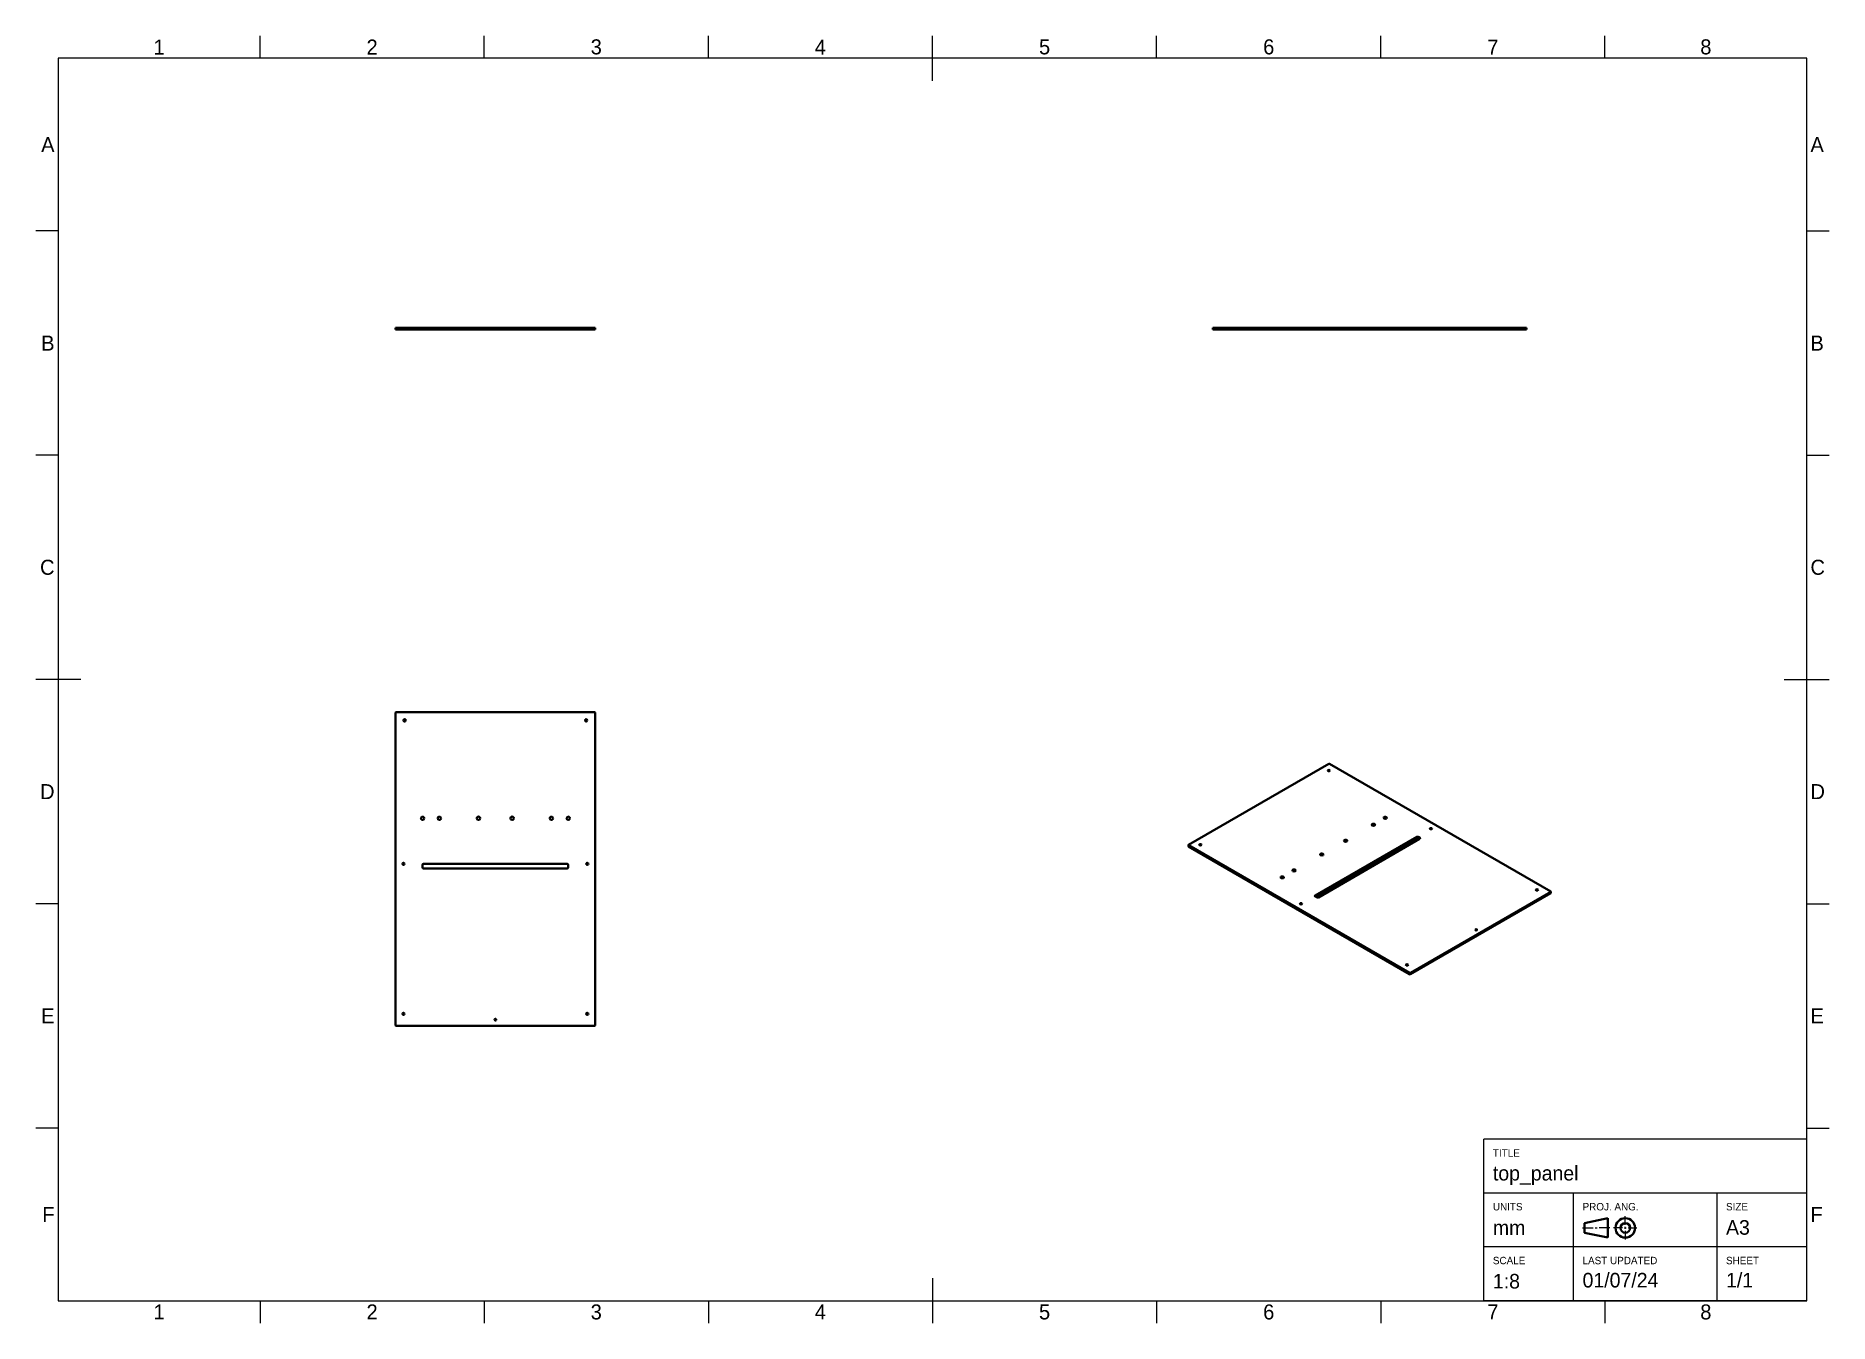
# Model space of a CAD drawing. Header units: millimetres. Extents: x 15 to 415, y 5 to 292.
import ezdxf

# ---------------------------------------------------------------- set-up
doc = ezdxf.new("R2010")
doc.units = ezdxf.units.MM
doc.layers.add('Border', color=7, linetype='Continuous')
doc.layers.add('Geometries', color=7, linetype='Continuous')
doc.styles.add('Shapr0', font='txt', dxfattribs={"height": 3.3495})
doc.styles.add('Shapr10', font='txt', dxfattribs={"height": 3.3495})
doc.styles.add('Shapr11', font='txt', dxfattribs={"height": 3.3495})
doc.styles.add('Shapr12', font='txt', dxfattribs={"height": 3.3495})
doc.styles.add('Shapr13', font='txt', dxfattribs={"height": 3.3495})
doc.styles.add('Shapr14', font='txt', dxfattribs={"height": 3.3495})
doc.styles.add('Shapr2', font='txt', dxfattribs={"height": 3.3495})
doc.styles.add('Shapr3', font='txt', dxfattribs={"height": 3.3495})
doc.styles.add('Shapr4', font='txt', dxfattribs={"height": 3.3495})
doc.styles.add('Shapr5', font='txt', dxfattribs={"height": 3.3495})
doc.styles.add('Shapr6', font='txt', dxfattribs={"height": 3.3495})
doc.styles.add('Shapr7', font='txt', dxfattribs={"height": 3.3495})
doc.styles.add('Shapr8', font='txt', dxfattribs={"height": 3.3495})
doc.styles.add('Shapr9', font='txt', dxfattribs={"height": 3.3495})

# ---------------------------------------------------------------- blocks, each defined once
blk = doc.blocks.new('*U2')
at = {"layer": 'Border', "linetype": 'Continuous', "lineweight": 15}
for p, q in [((410, 46), (338, 46)), ((338, 10), (338, 46)), ((410, 10), (410, 46)), ((410, 34), (338, 34)), ((358, 10), (358, 34)), ((390, 10), (390, 34)), ((369.53, 26.88), (369.53, 28.83)), ((360, 26.23), (362.38, 26.23)), ((362.82, 26.23), (363.25, 26.23)), ((366.07, 26.23), (363.68, 26.23)), ((368.88, 26.23), (366.93, 26.23)), ((369.32, 26.23), (369.75, 26.23)), ((369.53, 26.02), (369.53, 26.45)), ((369.53, 25.58), (369.53, 23.63)), ((370.18, 26.23), (372.13, 26.23)), ((410, 22), (338, 22)), ((410, 10), (338, 10))]:
    blk.add_line(p, q, dxfattribs=at)
at = {"layer": 'Border', "linetype": 'Continuous', "lineweight": 40}
for p, q in [((360.43, 27.32), (365.63, 28.4)), ((365.63, 28.4), (365.63, 24.07)), ((360.43, 27.32), (360.43, 25.15)), ((360.43, 25.15), (365.63, 24.07))]:
    blk.add_line(p, q, dxfattribs=at)
for radius in [2.17, 1.08]:
    blk.add_circle((369.53, 26.23), radius, dxfattribs=at)

msp = doc.modelspace()

# ---------------------------------------------------------------- linework, layer by layer
at = {"layer": 'Border', "linetype": 'Continuous', "lineweight": 15}
for p, q in [((65, 287), (65, 292)), ((115, 287), (115, 292)), ((165, 287), (165, 292)), ((215, 282), (215, 292)), ((265, 287), (265, 292)), ((315, 287), (315, 292)), ((365, 287), (365, 292)), ((410, 287), (20, 287)), ((20, 287), (20, 10)), ((410, 10), (410, 287)), ((20, 248.5), (15, 248.5)), ((410, 248.5), (415, 248.5)), ((20, 198.5), (15, 198.5)), ((410, 198.5), (415, 198.5)), ((25, 148.5), (15, 148.5)), ((405, 148.5), (415, 148.5)), ((20, 98.5), (15, 98.5)), ((410, 98.5), (415, 98.5)), ((20, 48.5), (15, 48.5)), ((410, 48.5), (415, 48.5)), ((215, 15), (215, 5)), ((20, 10), (410, 10)), ((65, 10), (65, 5)), ((115, 10), (115, 5)), ((165, 10), (165, 5)), ((265, 10), (265, 5)), ((315, 10), (315, 5)), ((365, 10), (365, 5))]:
    msp.add_line(p, q, dxfattribs=at)
at = {"layer": 'Geometries', "linetype": 'Continuous', "lineweight": 40}
for p, q in [((95.25, 226.56), (95.25, 226.94)), ((95.25, 226.94), (95.38, 226.94)), ((95.38, 226.56), (95.25, 226.56)), ((95.38, 226.94), (95.38, 226.56)), ((139.62, 226.94), (95.38, 226.94)), ((139.62, 226.56), (95.38, 226.56)), ((139.62, 226.56), (139.62, 226.94)), ((139.62, 226.94), (139.75, 226.94)), ((139.75, 226.56), (139.62, 226.56)), ((139.75, 226.94), (139.75, 226.56)), ((277.5, 226.56), (277.5, 226.94)), ((277.5, 226.94), (277.62, 226.94)), ((277.62, 226.56), (277.5, 226.56)), ((277.62, 226.94), (277.62, 226.56)), ((347.38, 226.94), (277.62, 226.94)), ((347.38, 226.56), (277.62, 226.56)), ((347.38, 226.56), (347.38, 226.94)), ((347.38, 226.94), (347.5, 226.94)), ((347.5, 226.56), (347.38, 226.56)), ((347.5, 226.94), (347.5, 226.56)), ((95.25, 71.38), (95.25, 141.12)), ((95.38, 141.25), (139.62, 141.25)), ((139.75, 141.12), (139.75, 71.38)), ((272.11, 111.66), (303.4, 129.72)), ((303.57, 129.72), (352.89, 101.25)), ((300.36, 100.34), (323, 113.41)), ((300.44, 100.09), (323, 113.11)), ((323.64, 112.95), (301.08, 99.92)), ((323, 113.11), (323, 113.41)), ((323.73, 113.2), (323.35, 113.41)), ((323.35, 113.41), (323.35, 113.11)), ((323.35, 113.11), (323.64, 112.95)), ((323.73, 113), (323.64, 112.95)), ((323.73, 113), (323.73, 113.2)), ((272.07, 111.61), (272.07, 111.3)), ((321.43, 83.08), (272.11, 111.56)), ((272.11, 111.56), (272.11, 111.25)), ((321.43, 82.78), (272.11, 111.25)), ((101.24, 107.16), (101.24, 106.64)), ((101.49, 107.41), (133.51, 107.41)), ((133.51, 106.39), (101.49, 106.39)), ((133.76, 106.64), (133.76, 107.16)), ((300.36, 100.34), (300.36, 100.14)), ((300.36, 100.14), (300.44, 100.09)), ((300.44, 100.09), (300.73, 99.92)), ((352.89, 101.15), (321.6, 83.08)), ((352.89, 100.84), (321.6, 82.78)), ((352.89, 100.84), (352.89, 101.15)), ((352.93, 100.89), (352.93, 101.2)), ((321.43, 82.78), (321.43, 83.08)), ((321.6, 83.08), (321.6, 82.78)), ((139.62, 71.25), (95.38, 71.25))]:
    msp.add_line(p, q, dxfattribs=at)
for centre, radius in [((97.25, 139.38), 0.25), ((137.75, 139.38), 0.25), ((101.25, 117.56), 0.375), ((105, 117.56), 0.375), ((113.73, 117.56), 0.375), ((121.24, 117.56), 0.375), ((130, 117.56), 0.375), ((133.75, 117.56), 0.375), ((97, 107.41), 0.25), ((138, 107.41), 0.25), ((97.01, 73.96), 0.25), ((117.5, 72.65), 0.2), ((137.99, 73.96), 0.25)]:
    msp.add_circle(centre, radius, dxfattribs=at)
for centre, radius, start, end in [((95.38, 141.12), 0.125, 90, 180), ((139.62, 141.12), 0.125, 0, 90), ((101.49, 107.16), 0.25, 90, 180), ((101.49, 106.64), 0.25, 180, 270), ((133.51, 107.16), 0.25, 0, 90), ((133.51, 106.64), 0.25, 270, 0), ((95.38, 71.38), 0.125, 180, 270), ((139.62, 71.38), 0.125, 270, 0)]:
    msp.add_arc(centre, radius, start, end, dxfattribs=at)
for centre, major_axis in [((303.4, 128.19), (0.25, 0)), ((326.17, 115.24), (0.25, 0)), ((274.76, 111.66), (0.25, 0)), ((349.82, 101.58), (0.25, 0)), ((297.19, 98.51), (0.25, 0)), ((336.26, 92.69), (-0.2, 0)), ((320.85, 84.85), (0.25, 0))]:
    msp.add_ellipse(centre, major_axis=major_axis, ratio=0.57735, dxfattribs=at)
for centre, major_axis, start_param, end_param in [((303.48, 129.67), (-0.125, 0), 3.926991, 5.497787), ((313.34, 116.12), (-0.375, 0), 2.356194, 6.283185), ((313.34, 116.12), (-0.375, 0), 0, 0.785398), ((313.34, 115.82), (-0.375, 0), 3.926991, 5.497787), ((315.99, 117.65), (-0.375, 0), 2.356194, 6.283185), ((315.99, 117.65), (-0.375, 0), 0, 0.785398), ((315.99, 117.35), (-0.375, 0), 3.926991, 5.497787), ((315.99, 117.65), (-0.375, 0), 0.785398, 2.356194), ((307.14, 112.55), (-0.375, 0), 2.356194, 6.283185), ((307.14, 112.55), (-0.375, 0), 0, 0.785398), ((307.14, 112.24), (-0.375, 0), 3.926991, 5.497787), ((307.14, 112.55), (-0.375, 0), 0.785398, 2.356194), ((313.34, 116.12), (-0.375, 0), 0.785398, 2.356194), ((323.18, 113.31), (0.25, 0), 0.785398, 2.356194), ((323.18, 113.01), (-0.25, 0), 3.926991, 5.497787), ((323.55, 113.1), (0.25, 0), 5.497787, 7.068583), ((272.19, 111.61), (-0.125, 0), 5.497787, 6.283185), ((272.19, 111.61), (-0.125, 0), 6.283185, 7.068583), ((272.19, 111.3), (0.125, 0), 3.141593, 3.926991), ((301.84, 109.48), (-0.375, 0), 2.356194, 6.283185), ((301.84, 109.48), (-0.375, 0), 0, 0.785398), ((301.84, 109.18), (-0.375, 0), 3.926991, 5.497787), ((301.84, 109.48), (-0.375, 0), 0.785398, 2.356194), ((293.01, 104.39), (0.375, 0), 6.283185, 10.210176), ((293.01, 104.08), (-0.375, 0), 3.926991, 5.497787), ((293.01, 104.39), (0.375, 0), 3.926991, 5.497787), ((293.01, 104.39), (0.375, 0), 5.497787, 6.283185), ((295.66, 105.92), (0.375, 0), 0, 3.926991), ((295.66, 105.61), (-0.375, 0), 3.926991, 5.497787), ((295.66, 105.92), (0.375, 0), 3.926991, 5.497787), ((295.66, 105.92), (0.375, 0), 5.497787, 6.283185), ((300.53, 100.24), (0.25, 0), 2.356194, 3.926991), ((352.81, 101.2), (-0.125, 0), 3.141593, 3.926991), ((352.81, 101.2), (-0.125, 0), 2.356194, 3.141593), ((352.81, 100.89), (0.125, 0), 5.497787, 6.283185), ((300.9, 100.02), (0.25, 0), 3.926991, 5.497787), ((321.52, 83.13), (-0.125, 0), 0.785398, 2.356194), ((321.52, 82.83), (0.125, 0), 3.926991, 5.497787)]:
    msp.add_ellipse(centre, major_axis=major_axis, ratio=0.57735, start_param=start_param, end_param=end_param, dxfattribs=at)

# ---------------------------------------------------------------- block references
msp.add_blockref('*U2', (0, 0))

# ---------------------------------------------------------------- texts
at = {"layer": 'Border', "linetype": 'Continuous', "lineweight": 15, "char_height": 3.35, "width": 3.3495, "style": 'Shapr0'}
for s, insert, attachment_point in [('1', (42.5, 287.83), 8), ('2', (90, 287.83), 8), ('3', (140, 287.83), 8), ('4', (190, 287.83), 8), ('5', (240, 287.83), 8), ('6', (290, 287.83), 8), ('7', (340, 287.83), 8), ('8', (387.5, 287.83), 8), ('A', (19.17, 267.75), 6), ('A', (410.83, 267.75), 4), ('B', (19.17, 223.5), 6), ('B', (410.83, 223.5), 4), ('C', (19.17, 173.5), 6), ('C', (410.83, 173.5), 4), ('D', (19.17, 123.5), 6), ('D', (410.83, 123.5), 4), ('E', (19.17, 73.5), 6), ('E', (410.83, 73.5), 4), ('F', (19.17, 29.25), 6), ('F', (410.83, 29.25), 4), ('1', (42.5, 9.17), 2), ('2', (90, 9.17), 2), ('3', (140, 9.17), 2), ('4', (190, 9.17), 2), ('5', (240, 9.17), 2), ('6', (290, 9.17), 2), ('7', (340, 9.17), 2), ('8', (387.5, 9.17), 2)]:
    msp.add_mtext(s, dxfattribs=dict(at, insert=insert, attachment_point=attachment_point))
at = {"layer": 'Border', "linetype": 'Continuous', "lineweight": 15, "attachment_point": 1}
for s, insert, char_height, style in [('TITLE', (340, 43.75), 1.65, 'Shapr2'), ('top_panel', (340, 40.05), 3.25, 'Shapr3'), ('UNITS', (340, 31.78), 1.65, 'Shapr4'), ('PROJ. ANG.', (360, 31.78), 1.65, 'Shapr7'), ('A3', (392, 27.96), 3.25, 'Shapr9'), ('SIZE', (392, 31.78), 1.65, 'Shapr8'), ('mm', (340, 27.9), 3.25, 'Shapr5'), ('SCALE', (340, 19.78), 1.65, 'Shapr6'), ('1:8', (340, 15.97), 3.25, 'Shapr10'), ('01/07/24', (360, 16.2), 3.25, 'Shapr12'), ('LAST UPDATED', (360, 19.78), 1.65, 'Shapr11'), ('SHEET', (392, 19.78), 1.65, 'Shapr13'), ('1/1', (392, 16.2), 3.25, 'Shapr14')]:
    msp.add_mtext(s, dxfattribs=dict(at, insert=insert, char_height=char_height, style=style))

doc.saveas('drawing.dxf')
